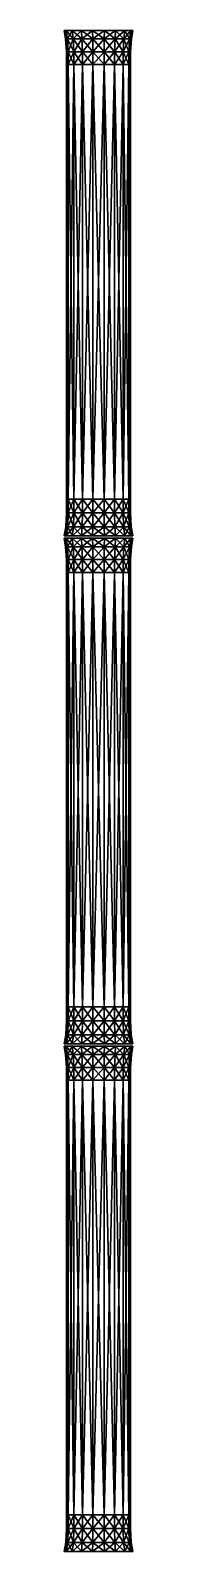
# Model space of a CAD drawing. Header units: inches. Extents: x -1 to 1, y -57 to 57.
# Drawn here: x -1.3 to 1.3, y -57.5 to 0 of the extents above; entities that cross this region are included whole.
import ezdxf

# ---------------------------------------------------------------- set-up
doc = ezdxf.new("R2010")
doc.units = ezdxf.units.IN
doc.header["$MEASUREMENT"] = 0
doc.layers.get('0').update_dxf_attribs({"color": 73, "true_color": 0x8fe157})

msp = doc.modelspace()

# ---------------------------------------------------------------- meshes
at = {"color": 18, "true_color": 0x000000}
mesh = msp.add_polyface(dxfattribs=at)
corners = [(0.226, -0.045, -10.867), (-0.226, -0.045, -10.867), (-0.65, -0.045, -10.712), (-0.995, -0.045, -10.422), (-1.221, -0.045, -10.031), (-1.3, -0.045, -9.587), (-1.221, -0.045, -9.142), (-0.995, -0.045, -8.751), (-0.65, -0.045, -8.461), (-0.226, -0.045, -8.307), (0.226, -0.045, -8.307), (0.995, -0.045, -8.751), (-0.211, -0.849, -8.388), (-0.609, -0.849, -8.533), (-0.609, -1.335, -8.533), (-0.932, -0.849, -8.804), (-0.932, -1.335, -8.804), (-1.144, -0.849, -9.17), (-1.144, -1.335, -9.17), (-1.217, -0.849, -9.587), (-1.217, -1.335, -9.587), (-1.144, -0.849, -10.003), (-1.144, -1.335, -10.003), (-0.932, -0.849, -10.369), (-0.932, -1.335, -10.369), (-0.609, -0.849, -10.641), (-0.609, -1.335, -10.641), (-0.211, -0.849, -10.785), (-0.211, -1.335, -10.785), (-0.626, -0.362, -8.502), (-0.217, -0.362, -8.353), (-0.959, -0.362, -8.782), (-1.177, -0.362, -9.158), (-1.252, -0.362, -9.587), (-1.177, -0.362, -10.015), (-0.959, -0.362, -10.392), (-0.626, -0.362, -10.671), (-0.217, -0.362, -10.82), (0.217, -0.362, -10.82), (0.211, -0.849, -10.785)]
mesh.append_faces([[corners[k] for k in face] for face in [(0, 2, 4, 0), (4, 6, 8, 4), (8, 10, 11, 8), (4, 8, 11, 4)]], dxfattribs={"vtx0": -1, "vtx1": -1, "vtx2": -1, "vtx3": -1, "color": 18})
mesh.append_faces([[corners[k] for k in face] for face in [(0, 1, 2, 0), (2, 3, 4, 2), (4, 5, 6, 4), (6, 7, 8, 6), (8, 9, 10, 8), (12, 13, 14, 12), (13, 15, 16, 13), (15, 17, 18, 15), (17, 19, 20, 17), (19, 21, 22, 19), (21, 23, 24, 21), (23, 25, 26, 23), (25, 27, 28, 25), (9, 8, 29, 9), (29, 30, 9, 29), (30, 29, 13, 30), (13, 12, 30, 13), (8, 7, 31, 8), (31, 29, 8, 31), (29, 31, 15, 29), (15, 13, 29, 15), (7, 6, 32, 7), (32, 31, 7, 32), (31, 32, 17, 31), (17, 15, 31, 17), (6, 5, 33, 6), (33, 32, 6, 33), (32, 33, 19, 32), (19, 17, 32, 19), (5, 4, 34, 5), (34, 33, 5, 34), (33, 34, 21, 33), (21, 19, 33, 21), (4, 3, 35, 4), (35, 34, 4, 35), (34, 35, 23, 34), (23, 21, 34, 23), (3, 2, 36, 3), (36, 35, 3, 36), (35, 36, 25, 35), (25, 23, 35, 25), (2, 1, 37, 2), (37, 36, 2, 37), (36, 37, 27, 36), (27, 25, 36, 27), (1, 0, 38, 1), (38, 37, 1, 38), (37, 38, 39, 37), (39, 27, 37, 39)]], dxfattribs={"vtx2": -1, "vtx3": -1, "color": 18})
mesh = msp.add_polyface(dxfattribs=at)
corners = [(0.995, -0.045, -10.422), (0.65, -0.045, -10.712), (0.226, -0.045, -10.867), (0.226, -0.045, -8.307), (0.65, -0.045, -8.461), (0.995, -0.045, -8.751), (-1.221, -0.045, -10.031), (1.221, -0.045, -9.142), (1.3, -0.045, -9.587), (1.221, -0.045, -10.031), (1.217, -0.849, -9.587), (1.144, -0.849, -9.17), (1.144, -1.335, -9.17), (0.932, -0.849, -8.804), (0.932, -1.335, -8.804), (0.609, -0.849, -8.533), (0.609, -1.335, -8.533), (0.211, -0.849, -8.388), (0.211, -1.335, -8.388), (-0.211, -0.849, -8.388), (-0.211, -1.335, -8.388), (-0.211, -0.849, -10.785), (0.211, -0.849, -10.785), (0.211, -1.335, -10.785), (0.609, -0.849, -10.641), (0.609, -1.335, -10.641), (0.932, -0.849, -10.369), (0.932, -1.335, -10.369), (1.144, -0.849, -10.003), (1.144, -1.335, -10.003), (1.217, -1.335, -9.587), (1.177, -0.362, -9.158), (1.252, -0.362, -9.587), (0.959, -0.362, -8.782), (0.626, -0.362, -8.502), (0.217, -0.362, -8.353), (-0.226, -0.045, -8.307), (-0.217, -0.362, -8.353), (0.626, -0.362, -10.671), (0.217, -0.362, -10.82), (0.959, -0.362, -10.392), (1.177, -0.362, -10.015)]
mesh.append_faces([[corners[k] for k in face] for face in [(2, 6, 5, 2), (2, 5, 8, 2), (0, 2, 8, 0)]], dxfattribs={"vtx0": -1, "vtx1": -1, "vtx2": -1, "vtx3": -1, "color": 18})
mesh.append_faces([[corners[k] for k in face] for face in [(9, 0, 8, 9)]], dxfattribs={"vtx1": -1, "vtx3": -1, "color": 18})
mesh.append_faces([[corners[k] for k in face] for face in [(0, 1, 2, 0), (3, 4, 5, 3), (5, 7, 8, 5), (10, 11, 12, 10), (11, 13, 14, 11), (13, 15, 16, 13), (15, 17, 18, 15), (17, 19, 20, 17), (21, 22, 23, 21), (22, 24, 25, 22), (24, 26, 27, 24), (26, 28, 29, 26), (29, 27, 26, 29), (28, 10, 30, 28), (8, 7, 31, 8), (31, 32, 8, 31), (32, 31, 11, 32), (11, 10, 32, 11), (7, 5, 33, 7), (33, 31, 7, 33), (31, 33, 13, 31), (13, 11, 31, 13), (5, 4, 34, 5), (34, 33, 5, 34), (33, 34, 15, 33), (15, 13, 33, 15), (4, 3, 35, 4), (35, 34, 4, 35), (34, 35, 17, 34), (17, 15, 34, 17), (3, 36, 37, 3), (37, 35, 3, 37), (35, 37, 19, 35), (19, 17, 35, 19), (2, 1, 38, 2), (38, 39, 2, 38), (39, 38, 24, 39), (24, 22, 39, 24), (1, 0, 40, 1), (40, 38, 1, 40), (38, 40, 26, 38), (26, 24, 38, 26), (0, 9, 41, 0), (41, 40, 0, 41), (40, 41, 28, 40), (28, 26, 40, 28), (9, 8, 32, 9), (32, 41, 9, 32), (41, 32, 10, 41), (10, 28, 41, 10)]], dxfattribs={"vtx2": -1, "vtx3": -1, "color": 18})
mesh = msp.add_polyface(dxfattribs=at)
corners = [(1.144, -1.335, -9.17), (1.217, -1.335, -9.587), (1.217, -0.849, -9.587), (0.932, -1.335, -8.804), (1.144, -0.849, -9.17), (0.609, -1.335, -8.533), (0.932, -0.849, -8.804), (0.211, -1.335, -8.388), (0.609, -0.849, -8.533), (-0.211, -1.335, -8.388), (0.211, -0.849, -8.388), (-0.609, -1.335, -8.533), (-0.211, -0.849, -8.388), (-0.932, -1.335, -8.804), (-0.609, -0.849, -8.533), (-1.144, -1.335, -9.17), (-0.932, -0.849, -8.804), (-1.217, -1.335, -9.587), (-1.144, -0.849, -9.17), (-1.144, -1.335, -10.003), (-1.217, -0.849, -9.587), (-0.932, -1.335, -10.369), (-1.144, -0.849, -10.003), (-0.609, -1.335, -10.641), (-0.932, -0.849, -10.369), (-0.211, -1.335, -10.785), (-0.609, -0.849, -10.641), (0.211, -1.335, -10.785), (-0.211, -0.849, -10.785), (0.609, -1.335, -10.641), (0.211, -0.849, -10.785), (0.932, -1.335, -10.369), (0.609, -0.849, -10.641), (1.144, -1.335, -10.003), (1.144, -0.849, -10.003), (1.144, -17.737, -9.17), (1.217, -17.737, -9.587), (0.932, -17.737, -8.804), (0.609, -17.737, -8.533), (0.211, -17.737, -8.388), (-0.211, -17.737, -8.388), (-0.609, -17.737, -8.533), (-0.932, -17.737, -8.804), (-1.144, -17.737, -9.17), (-1.217, -17.737, -9.587), (-1.144, -17.737, -10.003), (-0.932, -17.737, -10.369), (-0.609, -17.737, -10.641), (-0.211, -17.737, -10.785), (0.211, -17.737, -10.785), (0.609, -17.737, -10.641), (0.932, -17.737, -10.369), (1.144, -17.737, -10.003)]
mesh.append_faces([[corners[k] for k in face] for face in [(0, 1, 2, 0), (3, 0, 4, 3), (5, 3, 6, 5), (7, 5, 8, 7), (9, 7, 10, 9), (11, 9, 12, 11), (13, 11, 14, 13), (15, 13, 16, 15), (17, 15, 18, 17), (19, 17, 20, 19), (21, 19, 22, 21), (23, 21, 24, 23), (25, 23, 26, 25), (27, 25, 28, 27), (29, 27, 30, 29), (31, 29, 32, 31), (1, 33, 34, 1), (35, 36, 1, 35), (1, 0, 35, 1), (37, 35, 0, 37), (0, 3, 37, 0), (38, 37, 3, 38), (3, 5, 38, 3), (39, 38, 5, 39), (5, 7, 39, 5), (40, 39, 7, 40), (7, 9, 40, 7), (41, 40, 9, 41), (9, 11, 41, 9), (42, 41, 11, 42), (11, 13, 42, 11), (43, 42, 13, 43), (13, 15, 43, 13), (44, 43, 15, 44), (15, 17, 44, 15), (45, 44, 17, 45), (17, 19, 45, 17), (46, 45, 19, 46), (19, 21, 46, 19), (47, 46, 21, 47), (21, 23, 47, 21), (48, 47, 23, 48), (23, 25, 48, 23), (49, 48, 25, 49), (25, 27, 49, 25), (50, 49, 27, 50), (27, 29, 50, 27), (51, 50, 29, 51), (29, 31, 51, 29), (52, 51, 31, 52), (31, 33, 52, 31), (36, 52, 33, 36), (33, 1, 36, 33)]], dxfattribs={"vtx2": -1, "vtx3": -1, "color": 18})
mesh = msp.add_polyface(dxfattribs=at)
corners = [(1.144, -18.261, -9.17), (1.217, -18.261, -9.587), (1.217, -17.737, -9.587), (1.144, -17.737, -9.17), (0.932, -18.261, -8.804), (0.932, -17.737, -8.804), (0.609, -18.261, -8.533), (0.609, -17.737, -8.533), (0.211, -18.261, -8.388), (0.211, -17.737, -8.388), (-0.211, -18.261, -8.388), (-0.211, -17.737, -8.388), (-0.609, -18.261, -8.533), (-0.609, -17.737, -8.533), (-0.932, -18.261, -8.804), (-0.932, -17.737, -8.804), (-1.144, -18.261, -9.17), (-1.144, -17.737, -9.17), (-1.217, -18.261, -9.587), (-1.217, -17.737, -9.587), (-1.144, -18.261, -10.003), (-1.144, -17.737, -10.003), (-0.932, -18.261, -10.369), (-0.932, -17.737, -10.369), (-0.609, -18.261, -10.641), (-0.609, -17.737, -10.641), (-0.211, -18.261, -10.785), (-0.211, -17.737, -10.785), (0.211, -18.261, -10.785), (0.211, -17.737, -10.785), (0.609, -18.261, -10.641), (0.609, -17.737, -10.641), (0.932, -18.261, -10.369), (0.932, -17.737, -10.369), (1.144, -18.261, -10.003), (1.144, -17.737, -10.003), (0.95, -18.786, -8.789), (0.62, -18.786, -8.512), (0.215, -18.786, -8.365), (-0.215, -18.786, -8.365), (-0.62, -18.786, -8.512), (-0.95, -18.786, -8.789), (-1.166, -18.786, -9.162), (-1.241, -18.786, -9.587), (-1.166, -18.786, -10.011), (-0.95, -18.786, -10.384), (-0.62, -18.786, -10.661), (-0.215, -18.786, -10.809), (0.215, -18.786, -10.809), (0.62, -18.786, -10.661), (0.95, -18.786, -10.384), (1.166, -18.786, -10.011), (1.241, -18.786, -9.587)]
mesh.append_faces([[corners[k] for k in face] for face in [(0, 1, 2, 0), (2, 3, 0, 2), (4, 0, 3, 4), (3, 5, 4, 3), (6, 4, 5, 6), (5, 7, 6, 5), (8, 6, 7, 8), (7, 9, 8, 7), (10, 8, 9, 10), (9, 11, 10, 9), (12, 10, 11, 12), (11, 13, 12, 11), (14, 12, 13, 14), (13, 15, 14, 13), (16, 14, 15, 16), (15, 17, 16, 15), (18, 16, 17, 18), (17, 19, 18, 17), (20, 18, 19, 20), (19, 21, 20, 19), (22, 20, 21, 22), (21, 23, 22, 21), (24, 22, 23, 24), (23, 25, 24, 23), (26, 24, 25, 26), (25, 27, 26, 25), (28, 26, 27, 28), (27, 29, 28, 27), (30, 28, 29, 30), (29, 31, 30, 29), (32, 30, 31, 32), (31, 33, 32, 31), (34, 32, 33, 34), (33, 35, 34, 33), (1, 34, 35, 1), (35, 2, 1, 35), (0, 4, 36, 0), (4, 6, 37, 4), (6, 8, 38, 6), (8, 10, 39, 8), (10, 12, 40, 10), (12, 14, 41, 12), (14, 16, 42, 14), (16, 18, 43, 16), (18, 20, 44, 18), (20, 22, 45, 20), (22, 24, 46, 22), (24, 26, 47, 24), (26, 28, 48, 26), (28, 30, 49, 28), (30, 32, 50, 30), (32, 34, 51, 32), (34, 1, 52, 34)]], dxfattribs={"vtx2": -1, "vtx3": -1, "color": 18})
mesh = msp.add_polyface(dxfattribs=at)
corners = [(0.226, -19.219, -10.867), (-0.226, -19.219, -10.867), (-0.65, -19.219, -10.712), (-0.995, -19.219, -10.422), (-1.221, -19.219, -10.031), (-1.3, -19.219, -9.587), (-1.221, -19.219, -9.142), (-0.995, -19.219, -8.751), (-0.65, -19.219, -8.461), (-0.226, -19.219, -8.307), (0.226, -19.219, -8.307), (0.995, -19.219, -8.751), (-0.626, -19.536, -8.502), (-0.959, -19.536, -8.782), (-1.177, -19.536, -9.158), (-1.252, -19.536, -9.587), (-1.177, -19.536, -10.015), (-0.959, -19.536, -10.392), (-0.626, -19.536, -10.671), (-0.217, -19.536, -10.82), (0.217, -19.536, -10.82), (-0.226, -19.128, -8.307), (-0.65, -19.128, -8.461), (-0.995, -19.128, -8.751), (-1.221, -19.128, -9.142), (-1.3, -19.128, -9.587), (-1.221, -19.128, -10.031), (-0.995, -19.128, -10.422), (-0.65, -19.128, -10.712), (-0.226, -19.128, -10.867), (0.65, -19.128, -10.712), (0.226, -19.128, -8.307), (0.215, -18.786, -8.365), (-0.215, -18.786, -8.365), (0.211, -18.261, -8.388), (-0.62, -18.786, -8.512), (-0.211, -18.261, -8.388), (-0.95, -18.786, -8.789), (-0.609, -18.261, -8.533), (-1.166, -18.786, -9.162), (-0.932, -18.261, -8.804), (-1.241, -18.786, -9.587), (-1.144, -18.261, -9.17), (-1.166, -18.786, -10.011), (-1.217, -18.261, -9.587), (-0.95, -18.786, -10.384), (-1.144, -18.261, -10.003), (-0.62, -18.786, -10.661), (-0.932, -18.261, -10.369), (-0.215, -18.786, -10.809), (-0.609, -18.261, -10.641), (0.215, -18.786, -10.809), (-0.211, -18.261, -10.785)]
mesh.append_faces([[corners[k] for k in face] for face in [(0, 2, 4, 0), (4, 6, 8, 4), (8, 10, 11, 8), (4, 8, 11, 4), (23, 25, 27, 23), (27, 29, 30, 27), (23, 27, 30, 23)]], dxfattribs={"vtx0": -1, "vtx1": -1, "vtx2": -1, "vtx3": -1, "color": 18})
mesh.append_faces([[corners[k] for k in face] for face in [(0, 1, 2, 0), (2, 3, 4, 2), (4, 5, 6, 4), (6, 7, 8, 6), (8, 9, 10, 8), (9, 8, 12, 9), (8, 7, 13, 8), (7, 6, 14, 7), (6, 5, 15, 6), (5, 4, 16, 5), (4, 3, 17, 4), (3, 2, 18, 3), (2, 1, 19, 2), (1, 0, 20, 1), (21, 22, 23, 21), (23, 24, 25, 23), (25, 26, 27, 25), (27, 28, 29, 27), (21, 31, 32, 21), (32, 33, 21, 32), (33, 32, 34, 33), (22, 21, 33, 22), (33, 35, 22, 33), (35, 33, 36, 35), (23, 22, 35, 23), (35, 37, 23, 35), (37, 35, 38, 37), (24, 23, 37, 24), (37, 39, 24, 37), (39, 37, 40, 39), (25, 24, 39, 25), (39, 41, 25, 39), (41, 39, 42, 41), (26, 25, 41, 26), (41, 43, 26, 41), (43, 41, 44, 43), (27, 26, 43, 27), (43, 45, 27, 43), (45, 43, 46, 45), (28, 27, 45, 28), (45, 47, 28, 45), (47, 45, 48, 47), (29, 28, 47, 29), (47, 49, 29, 47), (49, 47, 50, 49), (51, 49, 52, 51)]], dxfattribs={"vtx2": -1, "vtx3": -1, "color": 18})
mesh = msp.add_polyface(dxfattribs=at)
corners = [(0.995, -19.219, -10.422), (0.65, -19.219, -10.712), (0.226, -19.219, -10.867), (0.226, -19.219, -8.307), (0.65, -19.219, -8.461), (0.995, -19.219, -8.751), (-1.221, -19.219, -10.031), (1.221, -19.219, -9.142), (1.3, -19.219, -9.587), (1.221, -19.219, -10.031), (1.177, -19.536, -9.158), (0.959, -19.536, -8.782), (0.626, -19.536, -8.502), (0.217, -19.536, -8.353), (-0.226, -19.219, -8.307), (-0.217, -19.536, -8.353), (0.626, -19.536, -10.671), (0.959, -19.536, -10.392), (1.177, -19.536, -10.015), (1.252, -19.536, -9.587), (1.221, -19.128, -9.142), (0.995, -19.128, -8.751), (0.65, -19.128, -8.461), (0.226, -19.128, -8.307), (-0.226, -19.128, -8.307), (-0.995, -19.128, -8.751), (-0.226, -19.128, -10.867), (0.226, -19.128, -10.867), (0.65, -19.128, -10.712), (0.995, -19.128, -10.422), (1.221, -19.128, -10.031), (1.3, -19.128, -9.587), (1.241, -18.786, -9.587), (1.166, -18.786, -9.162), (1.217, -18.261, -9.587), (1.144, -18.261, -9.17), (0.95, -18.786, -8.789), (0.62, -18.786, -8.512), (0.932, -18.261, -8.804), (0.215, -18.786, -8.365), (0.609, -18.261, -8.533), (-0.215, -18.786, -10.809), (0.215, -18.786, -10.809), (0.62, -18.786, -10.661), (0.211, -18.261, -10.785), (0.95, -18.786, -10.384), (0.609, -18.261, -10.641), (1.166, -18.786, -10.011), (0.932, -18.261, -10.369), (1.144, -18.261, -10.003)]
mesh.append_faces([[corners[k] for k in face] for face in [(2, 6, 5, 2), (2, 5, 8, 2), (0, 2, 8, 0), (22, 24, 25, 22), (22, 25, 28, 22), (22, 28, 30, 22), (20, 22, 30, 20)]], dxfattribs={"vtx0": -1, "vtx1": -1, "vtx2": -1, "vtx3": -1, "color": 18})
mesh.append_faces([[corners[k] for k in face] for face in [(9, 0, 8, 9), (31, 20, 30, 31)]], dxfattribs={"vtx1": -1, "vtx3": -1, "color": 18})
mesh.append_faces([[corners[k] for k in face] for face in [(0, 1, 2, 0), (3, 4, 5, 3), (5, 7, 8, 5), (8, 7, 10, 8), (7, 5, 11, 7), (5, 4, 12, 5), (4, 3, 13, 4), (3, 14, 15, 3), (2, 1, 16, 2), (1, 0, 17, 1), (17, 16, 1, 17), (0, 9, 18, 0), (18, 17, 0, 18), (9, 8, 19, 9), (20, 21, 22, 20), (22, 23, 24, 22), (26, 27, 28, 26), (28, 29, 30, 28), (20, 31, 32, 20), (32, 33, 20, 32), (33, 32, 34, 33), (34, 35, 33, 34), (21, 20, 33, 21), (33, 36, 21, 33), (36, 33, 35, 36), (22, 21, 36, 22), (36, 37, 22, 36), (37, 36, 38, 37), (23, 22, 37, 23), (37, 39, 23, 37), (39, 37, 40, 39), (27, 26, 41, 27), (41, 42, 27, 41), (28, 27, 42, 28), (42, 43, 28, 42), (43, 42, 44, 43), (29, 28, 43, 29), (43, 45, 29, 43), (45, 43, 46, 45), (30, 29, 45, 30), (45, 47, 30, 45), (47, 45, 48, 47), (31, 30, 47, 31), (47, 32, 31, 47), (32, 47, 49, 32)]], dxfattribs={"vtx2": -1, "vtx3": -1, "color": 18})
mesh = msp.add_polyface(dxfattribs=at)
corners = [(1.144, -20.022, -10.003), (1.217, -20.022, -9.587), (1.217, -20.509, -9.587), (1.177, -19.536, -9.158), (1.252, -19.536, -9.587), (1.3, -19.219, -9.587), (1.144, -20.022, -9.17), (0.959, -19.536, -8.782), (1.221, -19.219, -9.142), (0.932, -20.022, -8.804), (0.626, -19.536, -8.502), (0.995, -19.219, -8.751), (0.609, -20.022, -8.533), (0.217, -19.536, -8.353), (0.65, -19.219, -8.461), (0.211, -20.022, -8.388), (-0.217, -19.536, -8.353), (0.226, -19.219, -8.307), (-0.211, -20.022, -8.388), (-0.626, -19.536, -8.502), (-0.226, -19.219, -8.307), (-0.609, -20.022, -8.533), (-0.959, -19.536, -8.782), (-0.65, -19.219, -8.461), (-0.932, -20.022, -8.804), (-1.177, -19.536, -9.158), (-0.995, -19.219, -8.751), (-1.144, -20.022, -9.17), (-1.252, -19.536, -9.587), (-1.221, -19.219, -9.142), (-1.217, -20.022, -9.587), (-1.177, -19.536, -10.015), (-1.3, -19.219, -9.587), (-1.144, -20.022, -10.003), (-0.959, -19.536, -10.392), (-1.221, -19.219, -10.031), (-0.932, -20.022, -10.369), (-0.626, -19.536, -10.671), (-0.995, -19.219, -10.422), (-0.609, -20.022, -10.641), (-0.217, -19.536, -10.82), (-0.65, -19.219, -10.712), (-0.211, -20.022, -10.785), (0.217, -19.536, -10.82), (-0.226, -19.219, -10.867), (0.211, -20.022, -10.785), (0.626, -19.536, -10.671), (0.226, -19.219, -10.867), (0.609, -20.022, -10.641), (0.959, -19.536, -10.392), (0.932, -20.022, -10.369), (1.177, -19.536, -10.015), (1.221, -19.219, -10.031)]
mesh.append_faces([[corners[k] for k in face] for face in [(0, 1, 2, 0), (3, 4, 5, 3), (4, 3, 6, 4), (6, 1, 4, 6), (7, 3, 8, 7), (3, 7, 9, 3), (9, 6, 3, 9), (10, 7, 11, 10), (7, 10, 12, 7), (12, 9, 7, 12), (13, 10, 14, 13), (10, 13, 15, 10), (15, 12, 10, 15), (16, 13, 17, 16), (13, 16, 18, 13), (18, 15, 13, 18), (19, 16, 20, 19), (16, 19, 21, 16), (21, 18, 16, 21), (22, 19, 23, 22), (19, 22, 24, 19), (24, 21, 19, 24), (25, 22, 26, 25), (22, 25, 27, 22), (27, 24, 22, 27), (28, 25, 29, 28), (25, 28, 30, 25), (30, 27, 25, 30), (31, 28, 32, 31), (28, 31, 33, 28), (33, 30, 28, 33), (34, 31, 35, 34), (31, 34, 36, 31), (36, 33, 31, 36), (37, 34, 38, 37), (34, 37, 39, 34), (39, 36, 34, 39), (40, 37, 41, 40), (37, 40, 42, 37), (42, 39, 37, 42), (43, 40, 44, 43), (40, 43, 45, 40), (45, 42, 40, 45), (46, 43, 47, 46), (43, 46, 48, 43), (48, 45, 43, 48), (46, 49, 50, 46), (50, 48, 46, 50), (49, 51, 0, 49), (0, 50, 49, 0), (4, 51, 52, 4), (51, 4, 1, 51), (1, 0, 51, 1)]], dxfattribs={"vtx2": -1, "vtx3": -1, "color": 18})
mesh = msp.add_polyface(dxfattribs=at)
corners = [(1.217, -20.022, -9.587), (1.144, -20.022, -9.17), (1.144, -20.509, -9.17), (1.217, -20.509, -9.587), (0.932, -20.022, -8.804), (0.932, -20.509, -8.804), (0.609, -20.022, -8.533), (0.609, -20.509, -8.533), (0.211, -20.022, -8.388), (0.211, -20.509, -8.388), (-0.211, -20.022, -8.388), (-0.211, -20.509, -8.388), (-0.609, -20.022, -8.533), (-0.609, -20.509, -8.533), (-0.932, -20.022, -8.804), (-0.932, -20.509, -8.804), (-1.144, -20.022, -9.17), (-1.144, -20.509, -9.17), (-1.217, -20.022, -9.587), (-1.217, -20.509, -9.587), (-1.144, -20.022, -10.003), (-1.144, -20.509, -10.003), (-0.932, -20.022, -10.369), (-0.932, -20.509, -10.369), (-0.609, -20.022, -10.641), (-0.609, -20.509, -10.641), (-0.211, -20.022, -10.785), (-0.211, -20.509, -10.785), (0.211, -20.022, -10.785), (0.211, -20.509, -10.785), (0.609, -20.022, -10.641), (0.609, -20.509, -10.641), (0.932, -20.022, -10.369), (0.932, -20.509, -10.369), (1.144, -20.022, -10.003), (1.144, -20.509, -10.003), (1.144, -36.91, -9.17), (0.932, -36.91, -8.804), (0.609, -36.91, -8.533), (0.211, -36.91, -8.388), (-0.211, -36.91, -8.388), (-0.609, -36.91, -8.533), (-0.932, -36.91, -8.804), (-1.144, -36.91, -9.17), (-1.217, -36.91, -9.587), (-1.144, -36.91, -10.003), (-0.932, -36.91, -10.369), (-0.609, -36.91, -10.641), (-0.211, -36.91, -10.785), (0.211, -36.91, -10.785), (0.609, -36.91, -10.641), (0.932, -36.91, -10.369), (1.144, -36.91, -10.003), (1.217, -36.91, -9.587)]
mesh.append_faces([[corners[k] for k in face] for face in [(0, 1, 2, 0), (2, 3, 0, 2), (1, 4, 5, 1), (5, 2, 1, 5), (4, 6, 7, 4), (7, 5, 4, 7), (6, 8, 9, 6), (9, 7, 6, 9), (8, 10, 11, 8), (11, 9, 8, 11), (10, 12, 13, 10), (13, 11, 10, 13), (12, 14, 15, 12), (15, 13, 12, 15), (14, 16, 17, 14), (17, 15, 14, 17), (16, 18, 19, 16), (19, 17, 16, 19), (18, 20, 21, 18), (21, 19, 18, 21), (20, 22, 23, 20), (23, 21, 20, 23), (22, 24, 25, 22), (25, 23, 22, 25), (24, 26, 27, 24), (27, 25, 24, 27), (26, 28, 29, 26), (29, 27, 26, 29), (28, 30, 31, 28), (31, 29, 28, 31), (30, 32, 33, 30), (33, 31, 30, 33), (32, 34, 35, 32), (35, 33, 32, 35), (3, 35, 34, 3), (3, 2, 36, 3), (2, 5, 37, 2), (5, 7, 38, 5), (7, 9, 39, 7), (9, 11, 40, 9), (11, 13, 41, 11), (13, 15, 42, 13), (15, 17, 43, 15), (17, 19, 44, 17), (19, 21, 45, 19), (21, 23, 46, 21), (23, 25, 47, 23), (25, 27, 48, 25), (27, 29, 49, 27), (29, 31, 50, 29), (31, 33, 51, 31), (33, 35, 52, 33), (35, 3, 53, 35)]], dxfattribs={"vtx2": -1, "vtx3": -1, "color": 18})
mesh = msp.add_polyface(dxfattribs=at)
corners = [(1.144, -37.435, -9.17), (1.217, -37.435, -9.587), (1.217, -36.91, -9.587), (1.144, -36.91, -9.17), (0.932, -37.435, -8.804), (0.932, -36.91, -8.804), (0.609, -37.435, -8.533), (0.609, -36.91, -8.533), (0.211, -37.435, -8.388), (0.211, -36.91, -8.388), (-0.211, -37.435, -8.388), (-0.211, -36.91, -8.388), (-0.609, -37.435, -8.533), (-0.609, -36.91, -8.533), (-0.932, -37.435, -8.804), (-0.932, -36.91, -8.804), (-1.144, -37.435, -9.17), (-1.144, -36.91, -9.17), (-1.217, -37.435, -9.587), (-1.217, -36.91, -9.587), (-1.144, -37.435, -10.003), (-1.144, -36.91, -10.003), (-0.932, -37.435, -10.369), (-0.932, -36.91, -10.369), (-0.609, -37.435, -10.641), (-0.609, -36.91, -10.641), (-0.211, -37.435, -10.785), (-0.211, -36.91, -10.785), (0.211, -37.435, -10.785), (0.211, -36.91, -10.785), (0.609, -37.435, -10.641), (0.609, -36.91, -10.641), (0.932, -37.435, -10.369), (0.932, -36.91, -10.369), (1.144, -37.435, -10.003), (1.144, -36.91, -10.003), (1.217, -20.509, -9.587), (1.144, -20.509, -9.17), (0.932, -20.509, -8.804), (0.609, -20.509, -8.533), (0.211, -20.509, -8.388), (-0.211, -20.509, -8.388), (-0.609, -20.509, -8.533), (-0.932, -20.509, -8.804), (-1.144, -20.509, -9.17), (-1.217, -20.509, -9.587), (-1.144, -20.509, -10.003), (-0.932, -20.509, -10.369), (-0.609, -20.509, -10.641), (-0.211, -20.509, -10.785), (0.211, -20.509, -10.785), (0.609, -20.509, -10.641), (0.932, -20.509, -10.369), (1.144, -20.509, -10.003)]
mesh.append_faces([[corners[k] for k in face] for face in [(0, 1, 2, 0), (2, 3, 0, 2), (4, 0, 3, 4), (3, 5, 4, 3), (6, 4, 5, 6), (5, 7, 6, 5), (8, 6, 7, 8), (7, 9, 8, 7), (10, 8, 9, 10), (9, 11, 10, 9), (12, 10, 11, 12), (11, 13, 12, 11), (14, 12, 13, 14), (13, 15, 14, 13), (16, 14, 15, 16), (15, 17, 16, 15), (18, 16, 17, 18), (17, 19, 18, 17), (20, 18, 19, 20), (19, 21, 20, 19), (22, 20, 21, 22), (21, 23, 22, 21), (24, 22, 23, 24), (23, 25, 24, 23), (26, 24, 25, 26), (25, 27, 26, 25), (28, 26, 27, 28), (27, 29, 28, 27), (30, 28, 29, 30), (29, 31, 30, 29), (32, 30, 31, 32), (31, 33, 32, 31), (34, 32, 33, 34), (33, 35, 34, 33), (1, 34, 35, 1), (35, 2, 1, 35), (3, 2, 36, 3), (5, 3, 37, 5), (7, 5, 38, 7), (9, 7, 39, 9), (11, 9, 40, 11), (13, 11, 41, 13), (15, 13, 42, 15), (17, 15, 43, 17), (19, 17, 44, 19), (21, 19, 45, 21), (23, 21, 46, 23), (25, 23, 47, 25), (27, 25, 48, 27), (29, 27, 49, 29), (31, 29, 50, 31), (33, 31, 51, 33), (35, 33, 52, 35), (2, 35, 53, 2)]], dxfattribs={"vtx2": -1, "vtx3": -1, "color": 18})
mesh = msp.add_polyface(dxfattribs=at)
corners = [(1.166, -37.96, -9.162), (1.241, -37.96, -9.587), (1.217, -37.435, -9.587), (1.144, -37.435, -9.17), (0.95, -37.96, -8.789), (0.995, -38.302, -8.751), (0.932, -37.435, -8.804), (0.62, -37.96, -8.512), (0.65, -38.302, -8.461), (0.609, -37.435, -8.533), (0.215, -37.96, -8.365), (0.226, -38.302, -8.307), (0.211, -37.435, -8.388), (-0.215, -37.96, -8.365), (-0.226, -38.302, -8.307), (-0.211, -37.435, -8.388), (-0.62, -37.96, -8.512), (-0.65, -38.302, -8.461), (-0.609, -37.435, -8.533), (-0.95, -37.96, -8.789), (-0.995, -38.302, -8.751), (-0.932, -37.435, -8.804), (-1.166, -37.96, -9.162), (-1.221, -38.302, -9.142), (-1.144, -37.435, -9.17), (-1.241, -37.96, -9.587), (-1.3, -38.302, -9.587), (-1.217, -37.435, -9.587), (-1.166, -37.96, -10.011), (-1.221, -38.302, -10.031), (-1.144, -37.435, -10.003), (-0.95, -37.96, -10.384), (-0.995, -38.302, -10.422), (-0.932, -37.435, -10.369), (-0.62, -37.96, -10.661), (-0.65, -38.302, -10.712), (-0.609, -37.435, -10.641), (-0.215, -37.96, -10.809), (-0.226, -38.302, -10.867), (-0.211, -37.435, -10.785), (0.215, -37.96, -10.809), (0.226, -38.302, -10.867), (0.211, -37.435, -10.785), (0.62, -37.96, -10.661), (0.65, -38.302, -10.712), (0.609, -37.435, -10.641), (0.95, -37.96, -10.384), (0.995, -38.302, -10.422), (0.932, -37.435, -10.369), (1.166, -37.96, -10.011), (1.221, -38.302, -10.031), (1.144, -37.435, -10.003), (1.3, -38.302, -9.587)]
mesh.append_faces([[corners[k] for k in face] for face in [(0, 1, 2, 0), (2, 3, 0, 2), (0, 4, 5, 0), (4, 0, 3, 4), (3, 6, 4, 3), (4, 7, 8, 4), (7, 4, 6, 7), (6, 9, 7, 6), (7, 10, 11, 7), (10, 7, 9, 10), (9, 12, 10, 9), (10, 13, 14, 10), (13, 10, 12, 13), (12, 15, 13, 12), (13, 16, 17, 13), (16, 13, 15, 16), (15, 18, 16, 15), (16, 19, 20, 16), (19, 16, 18, 19), (18, 21, 19, 18), (19, 22, 23, 19), (22, 19, 21, 22), (21, 24, 22, 21), (22, 25, 26, 22), (25, 22, 24, 25), (24, 27, 25, 24), (25, 28, 29, 25), (28, 25, 27, 28), (27, 30, 28, 27), (28, 31, 32, 28), (31, 28, 30, 31), (30, 33, 31, 30), (31, 34, 35, 31), (34, 31, 33, 34), (33, 36, 34, 33), (34, 37, 38, 34), (37, 34, 36, 37), (36, 39, 37, 36), (37, 40, 41, 37), (40, 37, 39, 40), (39, 42, 40, 39), (40, 43, 44, 40), (43, 40, 42, 43), (42, 45, 43, 42), (43, 46, 47, 43), (46, 43, 45, 46), (45, 48, 46, 45), (46, 49, 50, 46), (49, 46, 48, 49), (48, 51, 49, 48), (49, 1, 52, 49), (1, 49, 51, 1), (51, 2, 1, 51)]], dxfattribs={"vtx2": -1, "vtx3": -1, "color": 18})
mesh = msp.add_polyface(dxfattribs=at)
corners = [(0.226, -38.392, -10.867), (-0.226, -38.392, -10.867), (-0.65, -38.392, -10.712), (-0.995, -38.392, -10.422), (-1.221, -38.392, -10.031), (-1.3, -38.392, -9.587), (-1.221, -38.392, -9.142), (-0.995, -38.392, -8.751), (-0.65, -38.392, -8.461), (-0.226, -38.392, -8.307), (0.226, -38.392, -8.307), (0.995, -38.392, -8.751), (0.217, -38.709, -8.353), (-0.217, -38.709, -8.353), (-0.211, -39.196, -8.388), (-0.626, -38.709, -8.502), (-0.609, -39.196, -8.533), (-0.959, -38.709, -8.782), (-0.932, -39.196, -8.804), (-1.177, -38.709, -9.158), (-1.144, -39.196, -9.17), (-1.252, -38.709, -9.587), (-1.217, -39.196, -9.587), (-1.177, -38.709, -10.015), (-1.144, -39.196, -10.003), (-0.959, -38.709, -10.392), (-0.932, -39.196, -10.369), (-0.626, -38.709, -10.671), (-0.609, -39.196, -10.641), (-0.217, -38.709, -10.82), (-0.211, -39.196, -10.785), (0.217, -38.709, -10.82), (0.211, -39.196, -10.785), (-0.226, -38.302, -8.307), (-0.65, -38.302, -8.461), (-0.995, -38.302, -8.751), (-1.221, -38.302, -9.142), (-1.3, -38.302, -9.587), (-1.221, -38.302, -10.031), (-0.995, -38.302, -10.422), (-0.65, -38.302, -10.712), (-0.226, -38.302, -10.867), (0.65, -38.302, -10.712), (0.226, -38.302, -8.307), (0.215, -37.96, -8.365), (-0.215, -37.96, -8.365), (-0.62, -37.96, -8.512), (-0.95, -37.96, -8.789), (-1.166, -37.96, -9.162), (-1.241, -37.96, -9.587), (-1.166, -37.96, -10.011), (-0.95, -37.96, -10.384), (-0.62, -37.96, -10.661)]
mesh.append_faces([[corners[k] for k in face] for face in [(0, 2, 4, 0), (4, 6, 8, 4), (8, 10, 11, 8), (4, 8, 11, 4), (35, 37, 39, 35), (39, 41, 42, 39), (35, 39, 42, 35)]], dxfattribs={"vtx0": -1, "vtx1": -1, "vtx2": -1, "vtx3": -1, "color": 18})
mesh.append_faces([[corners[k] for k in face] for face in [(0, 1, 2, 0), (2, 3, 4, 2), (4, 5, 6, 4), (6, 7, 8, 6), (8, 9, 10, 8), (12, 13, 14, 12), (9, 8, 15, 9), (15, 13, 9, 15), (13, 15, 16, 13), (8, 7, 17, 8), (17, 15, 8, 17), (15, 17, 18, 15), (7, 6, 19, 7), (19, 17, 7, 19), (17, 19, 20, 17), (6, 5, 21, 6), (21, 19, 6, 21), (19, 21, 22, 19), (5, 4, 23, 5), (23, 21, 5, 23), (21, 23, 24, 21), (4, 3, 25, 4), (25, 23, 4, 25), (23, 25, 26, 23), (3, 2, 27, 3), (27, 25, 3, 27), (25, 27, 28, 25), (2, 1, 29, 2), (29, 27, 2, 29), (27, 29, 30, 27), (1, 0, 31, 1), (31, 29, 1, 31), (29, 31, 32, 29), (33, 34, 35, 33), (35, 36, 37, 35), (37, 38, 39, 37), (39, 40, 41, 39), (33, 43, 44, 33), (34, 33, 45, 34), (35, 34, 46, 35), (36, 35, 47, 36), (37, 36, 48, 37), (38, 37, 49, 38), (39, 38, 50, 39), (40, 39, 51, 40), (41, 40, 52, 41)]], dxfattribs={"vtx2": -1, "vtx3": -1, "color": 18})
mesh = msp.add_polyface(dxfattribs=at)
corners = [(0.995, -38.392, -10.422), (0.65, -38.392, -10.712), (0.226, -38.392, -10.867), (0.226, -38.392, -8.307), (0.65, -38.392, -8.461), (0.995, -38.392, -8.751), (-1.221, -38.392, -10.031), (1.221, -38.392, -9.142), (1.3, -38.392, -9.587), (1.221, -38.392, -10.031), (1.177, -38.709, -9.158), (1.252, -38.709, -9.587), (1.144, -39.196, -9.17), (0.959, -38.709, -8.782), (0.932, -39.196, -8.804), (0.626, -38.709, -8.502), (0.609, -39.196, -8.533), (0.217, -38.709, -8.353), (0.211, -39.196, -8.388), (-0.226, -38.392, -8.307), (-0.217, -38.709, -8.353), (0.626, -38.709, -10.671), (0.217, -38.709, -10.82), (0.609, -39.196, -10.641), (0.959, -38.709, -10.392), (0.932, -39.196, -10.369), (1.177, -38.709, -10.015), (1.144, -39.196, -10.003), (1.217, -39.196, -9.587), (1.221, -38.302, -9.142), (0.995, -38.302, -8.751), (0.65, -38.302, -8.461), (0.226, -38.302, -8.307), (-0.226, -38.302, -8.307), (-0.995, -38.302, -8.751), (-0.226, -38.302, -10.867), (0.226, -38.302, -10.867), (0.65, -38.302, -10.712), (0.995, -38.302, -10.422), (1.221, -38.302, -10.031), (1.3, -38.302, -9.587), (1.241, -37.96, -9.587), (1.166, -37.96, -9.162), (0.95, -37.96, -8.789), (0.62, -37.96, -8.512), (-0.215, -37.96, -10.809), (0.215, -37.96, -10.809), (0.62, -37.96, -10.661), (0.95, -37.96, -10.384), (1.166, -37.96, -10.011)]
mesh.append_faces([[corners[k] for k in face] for face in [(2, 6, 5, 2), (2, 5, 8, 2), (0, 2, 8, 0), (31, 33, 34, 31), (31, 34, 37, 31), (31, 37, 39, 31), (29, 31, 39, 29)]], dxfattribs={"vtx0": -1, "vtx1": -1, "vtx2": -1, "vtx3": -1, "color": 18})
mesh.append_faces([[corners[k] for k in face] for face in [(9, 0, 8, 9), (40, 29, 39, 40)]], dxfattribs={"vtx1": -1, "vtx3": -1, "color": 18})
mesh.append_faces([[corners[k] for k in face] for face in [(0, 1, 2, 0), (3, 4, 5, 3), (5, 7, 8, 5), (8, 7, 10, 8), (10, 11, 8, 10), (11, 10, 12, 11), (7, 5, 13, 7), (13, 10, 7, 13), (10, 13, 14, 10), (5, 4, 15, 5), (15, 13, 5, 15), (13, 15, 16, 13), (4, 3, 17, 4), (17, 15, 4, 17), (15, 17, 18, 15), (3, 19, 20, 3), (20, 17, 3, 20), (2, 1, 21, 2), (21, 22, 2, 21), (22, 21, 23, 22), (1, 0, 24, 1), (24, 21, 1, 24), (21, 24, 25, 21), (0, 9, 26, 0), (26, 24, 0, 26), (24, 26, 27, 24), (9, 8, 11, 9), (11, 26, 9, 11), (26, 11, 28, 26), (28, 27, 26, 28), (29, 30, 31, 29), (31, 32, 33, 31), (35, 36, 37, 35), (37, 38, 39, 37), (29, 40, 41, 29), (41, 42, 29, 41), (30, 29, 42, 30), (31, 30, 43, 31), (32, 31, 44, 32), (36, 35, 45, 36), (37, 36, 46, 37), (38, 37, 47, 38), (39, 38, 48, 39), (40, 39, 49, 40)]], dxfattribs={"vtx2": -1, "vtx3": -1, "color": 18})
mesh = msp.add_polyface(dxfattribs=at)
corners = [(1.217, -39.196, -9.587), (1.144, -39.196, -9.17), (1.144, -39.682, -9.17), (1.217, -39.682, -9.587), (0.932, -39.196, -8.804), (0.932, -39.682, -8.804), (0.609, -39.196, -8.533), (0.609, -39.682, -8.533), (0.211, -39.196, -8.388), (0.211, -39.682, -8.388), (-0.211, -39.196, -8.388), (-0.211, -39.682, -8.388), (-0.609, -39.196, -8.533), (-0.609, -39.682, -8.533), (-0.932, -39.196, -8.804), (-0.932, -39.682, -8.804), (-1.144, -39.196, -9.17), (-1.144, -39.682, -9.17), (-1.217, -39.196, -9.587), (-1.217, -39.682, -9.587), (-1.144, -39.196, -10.003), (-1.144, -39.682, -10.003), (-0.932, -39.196, -10.369), (-0.932, -39.682, -10.369), (-0.609, -39.196, -10.641), (-0.609, -39.682, -10.641), (-0.211, -39.196, -10.785), (-0.211, -39.682, -10.785), (0.211, -39.196, -10.785), (0.211, -39.682, -10.785), (0.609, -39.196, -10.641), (0.609, -39.682, -10.641), (0.932, -39.196, -10.369), (0.932, -39.682, -10.369), (1.144, -39.196, -10.003), (1.144, -39.682, -10.003), (1.252, -38.709, -9.587), (1.177, -38.709, -9.158), (0.959, -38.709, -8.782), (0.626, -38.709, -8.502), (0.217, -38.709, -8.353), (-0.217, -38.709, -8.353), (-0.626, -38.709, -8.502), (-0.959, -38.709, -8.782), (-1.177, -38.709, -9.158), (-1.252, -38.709, -9.587), (-1.177, -38.709, -10.015), (-0.959, -38.709, -10.392), (-0.626, -38.709, -10.671), (-0.217, -38.709, -10.82), (0.217, -38.709, -10.82), (0.626, -38.709, -10.671), (0.959, -38.709, -10.392), (1.217, -56.084, -9.587)]
mesh.append_faces([[corners[k] for k in face] for face in [(0, 1, 2, 0), (2, 3, 0, 2), (1, 4, 5, 1), (5, 2, 1, 5), (4, 6, 7, 4), (7, 5, 4, 7), (6, 8, 9, 6), (9, 7, 6, 9), (8, 10, 11, 8), (11, 9, 8, 11), (10, 12, 13, 10), (13, 11, 10, 13), (12, 14, 15, 12), (15, 13, 12, 15), (14, 16, 17, 14), (17, 15, 14, 17), (16, 18, 19, 16), (19, 17, 16, 19), (18, 20, 21, 18), (21, 19, 18, 21), (20, 22, 23, 20), (23, 21, 20, 23), (22, 24, 25, 22), (25, 23, 22, 25), (24, 26, 27, 24), (27, 25, 24, 27), (26, 28, 29, 26), (29, 27, 26, 29), (28, 30, 31, 28), (31, 29, 28, 31), (30, 32, 33, 30), (33, 31, 30, 33), (32, 34, 35, 32), (35, 33, 32, 35), (34, 0, 3, 34), (3, 35, 34, 3), (1, 0, 36, 1), (4, 1, 37, 4), (6, 4, 38, 6), (8, 6, 39, 8), (10, 8, 40, 10), (12, 10, 41, 12), (14, 12, 42, 14), (16, 14, 43, 16), (18, 16, 44, 18), (20, 18, 45, 20), (22, 20, 46, 22), (24, 22, 47, 24), (26, 24, 48, 26), (28, 26, 49, 28), (30, 28, 50, 30), (32, 30, 51, 32), (34, 32, 52, 34), (35, 3, 53, 35)]], dxfattribs={"vtx2": -1, "vtx3": -1, "color": 18})
mesh = msp.add_polyface(dxfattribs=at)
corners = [(1.217, -56.084, -9.587), (1.144, -56.084, -9.17), (1.144, -56.608, -9.17), (0.932, -56.084, -8.804), (0.932, -56.608, -8.804), (0.609, -56.084, -8.533), (0.609, -56.608, -8.533), (0.211, -56.084, -8.388), (0.211, -56.608, -8.388), (-0.211, -56.084, -8.388), (-0.211, -56.608, -8.388), (-0.609, -56.084, -8.533), (-0.609, -56.608, -8.533), (-0.932, -56.084, -8.804), (-0.932, -56.608, -8.804), (-1.144, -56.084, -9.17), (-1.144, -56.608, -9.17), (-1.217, -56.084, -9.587), (-1.217, -56.608, -9.587), (-1.144, -56.084, -10.003), (-1.144, -56.608, -10.003), (-0.932, -56.084, -10.369), (-0.932, -56.608, -10.369), (-0.609, -56.084, -10.641), (-0.609, -56.608, -10.641), (-0.211, -56.084, -10.785), (-0.211, -56.608, -10.785), (0.211, -56.084, -10.785), (0.211, -56.608, -10.785), (0.609, -56.084, -10.641), (0.609, -56.608, -10.641), (0.932, -56.084, -10.369), (0.932, -56.608, -10.369), (1.144, -56.084, -10.003), (1.144, -56.608, -10.003), (1.217, -56.608, -9.587), (1.217, -39.682, -9.587), (1.144, -39.682, -9.17), (0.932, -39.682, -8.804), (0.609, -39.682, -8.533), (0.211, -39.682, -8.388), (-0.211, -39.682, -8.388), (-0.609, -39.682, -8.533), (-0.932, -39.682, -8.804), (-1.144, -39.682, -9.17), (-1.217, -39.682, -9.587), (-1.144, -39.682, -10.003), (-0.932, -39.682, -10.369), (-0.609, -39.682, -10.641), (-0.211, -39.682, -10.785), (0.211, -39.682, -10.785), (0.609, -39.682, -10.641), (0.932, -39.682, -10.369), (1.144, -39.682, -10.003)]
mesh.append_faces([[corners[k] for k in face] for face in [(0, 1, 2, 0), (1, 3, 4, 1), (3, 5, 6, 3), (5, 7, 8, 5), (7, 9, 10, 7), (9, 11, 12, 9), (11, 13, 14, 11), (13, 15, 16, 13), (15, 17, 18, 15), (17, 19, 20, 17), (19, 21, 22, 19), (21, 23, 24, 21), (23, 25, 26, 23), (25, 27, 28, 25), (27, 29, 30, 27), (29, 31, 32, 29), (31, 33, 34, 31), (33, 0, 35, 33), (1, 0, 36, 1), (36, 37, 1, 36), (3, 1, 37, 3), (37, 38, 3, 37), (5, 3, 38, 5), (38, 39, 5, 38), (7, 5, 39, 7), (39, 40, 7, 39), (9, 7, 40, 9), (40, 41, 9, 40), (11, 9, 41, 11), (41, 42, 11, 41), (13, 11, 42, 13), (42, 43, 13, 42), (15, 13, 43, 15), (43, 44, 15, 43), (17, 15, 44, 17), (44, 45, 17, 44), (19, 17, 45, 19), (45, 46, 19, 45), (21, 19, 46, 21), (46, 47, 21, 46), (23, 21, 47, 23), (47, 48, 23, 47), (25, 23, 48, 25), (48, 49, 25, 48), (27, 25, 49, 27), (49, 50, 27, 49), (29, 27, 50, 29), (50, 51, 29, 50), (31, 29, 51, 31), (51, 52, 31, 51), (33, 31, 52, 33), (52, 53, 33, 52), (0, 33, 53, 0)]], dxfattribs={"vtx2": -1, "vtx3": -1, "color": 18})
mesh = msp.add_polyface(dxfattribs=at)
corners = [(-0.211, -56.608, -8.388), (0.211, -56.608, -8.388), (0.211, -56.084, -8.388), (-0.609, -56.608, -8.533), (-0.211, -56.084, -8.388), (-0.932, -56.608, -8.804), (-0.609, -56.084, -8.533), (-1.144, -56.608, -9.17), (-0.932, -56.084, -8.804), (-1.217, -56.608, -9.587), (-1.144, -56.084, -9.17), (-1.144, -56.608, -10.003), (-1.217, -56.084, -9.587), (-0.932, -56.608, -10.369), (-1.144, -56.084, -10.003), (-0.609, -56.608, -10.641), (-0.932, -56.084, -10.369), (-0.211, -56.608, -10.785), (-0.609, -56.084, -10.641), (0.211, -56.608, -10.785), (-0.211, -56.084, -10.785), (-0.226, -57.475, -8.307), (-0.65, -57.475, -8.461), (-0.995, -57.475, -8.751), (-1.221, -57.475, -9.142), (-1.3, -57.475, -9.587), (-1.221, -57.475, -10.031), (-0.995, -57.475, -10.422), (-0.65, -57.475, -10.712), (-0.226, -57.475, -10.867), (0.65, -57.475, -10.712), (0.226, -57.475, -8.307), (0.215, -57.133, -8.365), (-0.215, -57.133, -8.365), (-0.62, -57.133, -8.512), (-0.95, -57.133, -8.789), (-1.166, -57.133, -9.162), (-1.241, -57.133, -9.587), (-1.166, -57.133, -10.011), (-0.95, -57.133, -10.384), (-0.62, -57.133, -10.661), (-0.215, -57.133, -10.809)]
mesh.append_faces([[corners[k] for k in face] for face in [(23, 25, 27, 23), (27, 29, 30, 27), (23, 27, 30, 23)]], dxfattribs={"vtx0": -1, "vtx1": -1, "vtx2": -1, "vtx3": -1, "color": 18})
mesh.append_faces([[corners[k] for k in face] for face in [(0, 1, 2, 0), (3, 0, 4, 3), (5, 3, 6, 5), (7, 5, 8, 7), (9, 7, 10, 9), (11, 9, 12, 11), (13, 11, 14, 13), (15, 13, 16, 15), (17, 15, 18, 17), (19, 17, 20, 19), (21, 22, 23, 21), (23, 24, 25, 23), (25, 26, 27, 25), (27, 28, 29, 27), (21, 31, 32, 21), (32, 33, 21, 32), (33, 32, 1, 33), (1, 0, 33, 1), (22, 21, 33, 22), (33, 34, 22, 33), (34, 33, 0, 34), (0, 3, 34, 0), (23, 22, 34, 23), (34, 35, 23, 34), (35, 34, 3, 35), (3, 5, 35, 3), (24, 23, 35, 24), (35, 36, 24, 35), (36, 35, 5, 36), (5, 7, 36, 5), (25, 24, 36, 25), (36, 37, 25, 36), (37, 36, 7, 37), (7, 9, 37, 7), (26, 25, 37, 26), (37, 38, 26, 37), (38, 37, 9, 38), (9, 11, 38, 9), (27, 26, 38, 27), (38, 39, 27, 38), (39, 38, 11, 39), (11, 13, 39, 11), (28, 27, 39, 28), (39, 40, 28, 39), (40, 39, 13, 40), (13, 15, 40, 13), (29, 28, 40, 29), (40, 41, 29, 40), (41, 40, 15, 41), (15, 17, 41, 15)]], dxfattribs={"vtx2": -1, "vtx3": -1, "color": 18})
mesh = msp.add_polyface(dxfattribs=at)
corners = [(1.144, -56.608, -9.17), (1.217, -56.608, -9.587), (1.217, -56.084, -9.587), (0.932, -56.608, -8.804), (1.144, -56.084, -9.17), (0.609, -56.608, -8.533), (0.932, -56.084, -8.804), (0.211, -56.608, -8.388), (0.609, -56.084, -8.533), (0.609, -56.608, -10.641), (0.211, -56.608, -10.785), (0.211, -56.084, -10.785), (0.932, -56.608, -10.369), (0.609, -56.084, -10.641), (1.144, -56.608, -10.003), (0.932, -56.084, -10.369), (1.144, -56.084, -10.003), (1.221, -57.475, -9.142), (0.995, -57.475, -8.751), (0.65, -57.475, -8.461), (0.226, -57.475, -8.307), (-0.226, -57.475, -8.307), (-0.995, -57.475, -8.751), (-0.226, -57.475, -10.867), (0.226, -57.475, -10.867), (0.65, -57.475, -10.712), (0.995, -57.475, -10.422), (1.221, -57.475, -10.031), (1.3, -57.475, -9.587), (1.241, -57.133, -9.587), (1.166, -57.133, -9.162), (0.95, -57.133, -8.789), (0.62, -57.133, -8.512), (0.215, -57.133, -8.365), (-0.215, -57.133, -10.809), (0.215, -57.133, -10.809), (-0.211, -56.608, -10.785), (0.62, -57.133, -10.661), (0.95, -57.133, -10.384), (1.166, -57.133, -10.011)]
mesh.append_faces([[corners[k] for k in face] for face in [(19, 21, 22, 19), (19, 22, 25, 19), (19, 25, 27, 19), (17, 19, 27, 17)]], dxfattribs={"vtx0": -1, "vtx1": -1, "vtx2": -1, "vtx3": -1, "color": 18})
mesh.append_faces([[corners[k] for k in face] for face in [(28, 17, 27, 28)]], dxfattribs={"vtx1": -1, "vtx3": -1, "color": 18})
mesh.append_faces([[corners[k] for k in face] for face in [(0, 1, 2, 0), (3, 0, 4, 3), (5, 3, 6, 5), (7, 5, 8, 7), (9, 10, 11, 9), (12, 9, 13, 12), (14, 12, 15, 14), (1, 14, 16, 1), (17, 18, 19, 17), (19, 20, 21, 19), (23, 24, 25, 23), (25, 26, 27, 25), (17, 28, 29, 17), (29, 30, 17, 29), (30, 29, 1, 30), (1, 0, 30, 1), (18, 17, 30, 18), (30, 31, 18, 30), (31, 30, 0, 31), (0, 3, 31, 0), (19, 18, 31, 19), (31, 32, 19, 31), (32, 31, 3, 32), (3, 5, 32, 3), (20, 19, 32, 20), (32, 33, 20, 32), (33, 32, 5, 33), (5, 7, 33, 5), (24, 23, 34, 24), (34, 35, 24, 34), (35, 34, 36, 35), (36, 10, 35, 36), (25, 24, 35, 25), (35, 37, 25, 35), (37, 35, 10, 37), (10, 9, 37, 10), (26, 25, 37, 26), (37, 38, 26, 37), (38, 37, 9, 38), (9, 12, 38, 9), (27, 26, 38, 27), (38, 39, 27, 38), (39, 38, 12, 39), (12, 14, 39, 12), (28, 27, 39, 28), (39, 29, 28, 39), (29, 39, 14, 29), (14, 1, 29, 14)]], dxfattribs={"vtx2": -1, "vtx3": -1, "color": 18})

doc.saveas('drawing.dxf')
